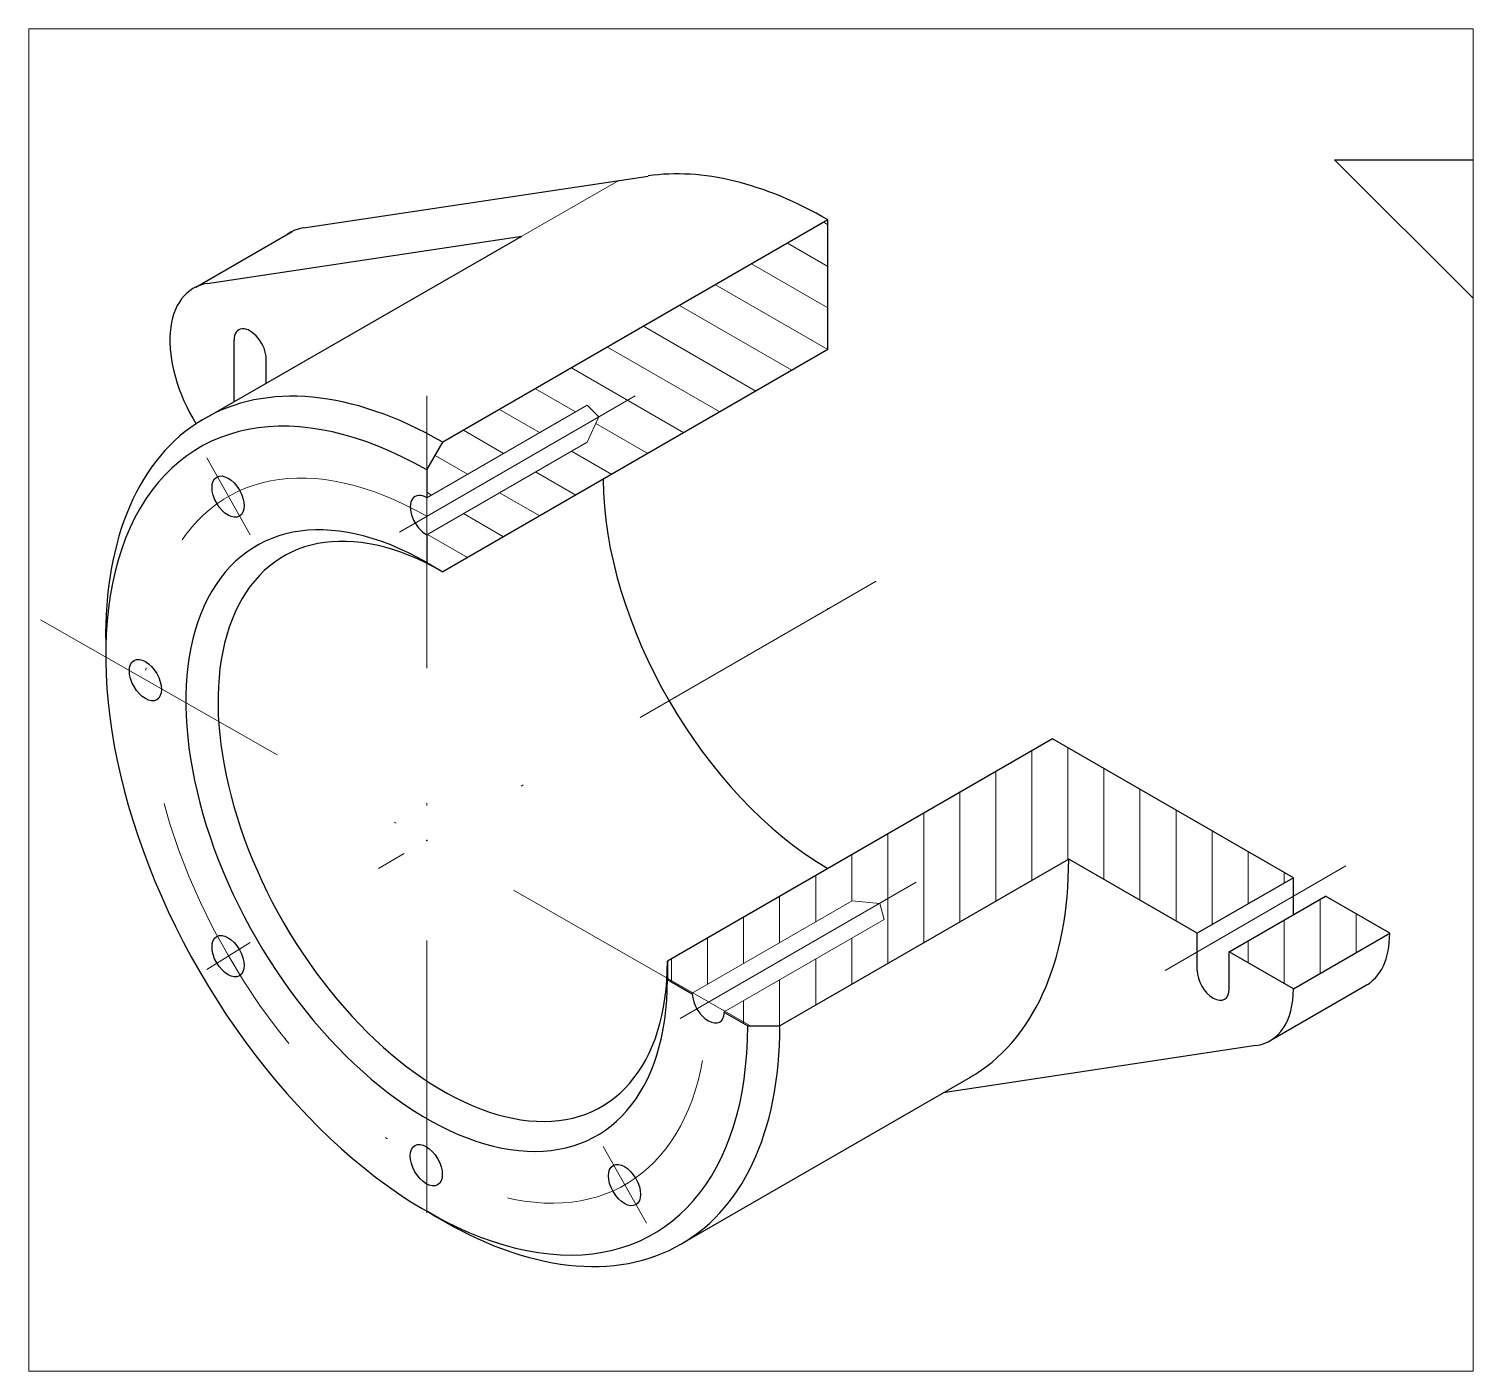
# Paper-space layout 'Layout2' of a CAD drawing. Header units: millimetres. Extents: x -4.7 to 59, y -56.3 to 2.8.
# The model-space entities are those that its viewports show. They can reach past a viewport. Long polylines and large blocks are cut down to what shows.
import ezdxf

# ---------------------------------------------------------------- set-up
doc = ezdxf.new("R2010")
doc.units = ezdxf.units.MM
doc.linetypes.add('DASHDOT', pattern=[24, 12, -5.95, 0.1, -5.95])
doc.layers.get('0').update_dxf_attribs({"color": 178, "lineweight": 25, "true_color": 0x000000})
for name, color, linetype, lineweight, true_color in [('center', 1, 'DASHDOT', 9, 0xff0000), ('hatch', 178, 'Continuous', 5, 0x000000), ('thin', 178, 'Continuous', 13, 0x000000), ('thin2', 178, 'Continuous', 0, 0x000000)]:
    doc.layers.add(name, color=color, linetype=linetype, lineweight=lineweight, true_color=true_color)

msp = doc.modelspace()

# ---------------------------------------------------------------- linework, layer by layer
for p, q in [((64.579, -53.004), (79.758, -50.717)), ((87.678, -52.647), (70.707, -62.445)), ((87.678, -58.363), (87.678, -52.647)), ((59.831, -55.608), (64.074, -53.158)), ((60.336, -55.454), (74.197, -53.365)), ((60.355, -61.322), (74.197, -53.365)), ((61.515, -60.656), (61.515, -57.955)), ((87.678, -58.363), (70.707, -68.161)), ((62.929, -59.843), (62.929, -58.771)), ((70, -63.67), (70.707, -62.445)), ((70, -63.67), (70, -64.915)), ((70, -66.548), (70, -67.748)), ((70, -67.753), (70.707, -68.161)), ((97.577, -75.509), (80.607, -85.307)), ((108.184, -81.633), (97.577, -75.509)), ((98.284, -80.816), (85.556, -88.165)), ((103.941, -84.082), (98.284, -80.816)), ((108.184, -81.633), (103.941, -84.082)), ((108.184, -83.266), (108.184, -81.633)), ((105.355, -84.899), (109.598, -82.449)), ((112.426, -84.082), (109.598, -82.449)), ((103.941, -85.715), (103.941, -84.082)), ((108.184, -86.532), (112.426, -84.082)), ((105.355, -86.532), (105.355, -84.899)), ((108.184, -86.532), (105.355, -84.899)), ((80.607, -85.307), (80.607, -86.124)), ((80.607, -86.124), (81.703, -86.757)), ((107.191, -88.795), (111.433, -86.346)), ((83.116, -87.572), (84.142, -88.165)), ((84.142, -88.165), (85.556, -88.165)), ((106.534, -89.033), (92.759, -91.108)), ((81.372, -97.68), (93.952, -90.42)), ((70.707, -96.738), (70, -96.33))]:
    msp.add_line(p, q)
msp.add_lwpolyline([(110, -50), (125, -50, -0.414214), (130, -55), (130, -70), (110, -50)], format="xyb")
for centre, major_axis, start_param, end_param in [((87.678, -69.794), (10.5, -18.187), 2.356194, 2.918731), ((66.464, -57.546), (2.5, -4.33), 2.918731, 3.184455), ((62.222, -59.996), (2.5, -4.33), 2.918731, 4.760056), ((62.222, -58.363), (0.5, -0.866), 0.785398, 3.926991), ((70.707, -79.592), (10.5, -18.187), 2.356194, 3.943728), ((70, -80), (10, -17.321), 2.356194, 7.068583), ((87.678, -69.794), (7, -12.124), 3.926991, 5.497787), ((70, -80), (7.5, -12.99), 2.356194, 7.068583), ((69.982, -65.701), (0.5, -0.866), 2.331179, 5.522803), ((70.707, -79.592), (7, -12.124), 2.356194, 7.068583), ((83.435, -72.243), (10.5, -18.187), 6.281397, 7.068583), ((108.891, -82.041), (2.5, -4.33), 6.266047, 7.068583), ((104.648, -86.124), (0.5, -0.866), 3.926991, 7.068583), ((82.409, -87.124), (0.5, -0.866), 3.976604, 7.01897), ((104.648, -84.491), (2.5, -4.33), 6.060323, 7.068583), ((70.707, -79.592), (10.5, -18.187), 5.45015, 7.068583)]:
    msp.add_ellipse(centre, major_axis=major_axis, ratio=0.57735, start_param=start_param, end_param=end_param)
for centre in [(61.25, -64.845), (57.608, -72.927), (61.25, -85.093), (69.982, -94.299), (78.715, -95.176)]:
    msp.add_ellipse(centre, major_axis=(0.5, -0.866), ratio=0.57735)
for p in [(87.678, -69.794), (70, -80)]:
    msp.add_point(p)
at = {"layer": 'center'}
for p, q in [((79.192, -60.404), (67.879, -66.936)), ((70, -60.404), (70, -99.596)), ((62.222, -66.528), (60.313, -63.139)), ((89.799, -68.569), (67.879, -81.225)), ((52.993, -70.265), (87.007, -89.735)), ((110.498, -81.113), (102.527, -85.715)), ((91.567, -81.837), (80.253, -88.369)), ((62.222, -84.491), (60.313, -85.675)), ((77.778, -93.472), (79.687, -96.861))]:
    msp.add_line(p, q, dxfattribs=at)
msp.add_ellipse((70, -80), major_axis=(8.75, -15.155), ratio=0.57735, start_param=2.356194, end_param=7.068583, dxfattribs=at)
at = {"layer": 'hatch'}
for p, q in [((87.678, -52.864), (87.49, -52.755)), ((87.678, -54.697), (85.903, -53.672)), ((87.678, -56.53), (84.315, -54.589)), ((87.678, -58.363), (82.728, -55.505)), ((86.09, -59.279), (81.14, -56.422)), ((84.503, -60.196), (79.553, -57.338)), ((82.915, -61.112), (77.965, -58.255)), ((81.328, -62.029), (76.378, -59.171)), ((76.558, -61.108), (74.79, -60.088)), ((74.971, -62.025), (73.203, -61.004)), ((79.74, -62.946), (77.45, -61.624)), ((73.383, -62.942), (71.615, -61.921)), ((78.153, -63.862), (76.385, -62.841)), ((71.796, -63.858), (70.368, -63.034)), ((76.565, -64.779), (74.797, -63.758)), ((70.208, -64.775), (70, -64.654)), ((74.978, -65.695), (73.21, -64.675)), ((73.39, -66.612), (71.622, -65.591)), ((71.803, -67.528), (70.035, -66.508)), ((96.662, -76.038), (96.662, -81.753)), ((98.249, -75.897), (98.249, -80.837)), ((95.074, -76.954), (95.074, -82.67)), ((99.837, -76.814), (99.837, -81.713)), ((93.487, -77.871), (93.487, -83.586)), ((101.424, -77.73), (101.424, -82.629)), ((91.899, -78.787), (91.899, -84.503)), ((103.012, -78.647), (103.012, -83.546)), ((90.312, -79.704), (90.312, -85.419)), ((104.599, -79.564), (104.599, -83.702)), ((88.724, -80.62), (88.724, -82.662)), ((106.187, -80.48), (106.187, -82.786)), ((107.774, -81.397), (107.774, -81.869)), ((87.137, -81.537), (87.137, -83.578)), ((85.549, -82.454), (85.549, -84.495)), ((109.362, -82.586), (109.362, -85.852)), ((110.949, -83.23), (110.949, -84.935)), ((83.962, -83.37), (83.962, -85.411)), ((107.774, -83.502), (107.774, -86.296)), ((82.374, -84.287), (82.374, -86.328)), ((88.724, -84.295), (88.724, -86.336)), ((106.187, -84.419), (106.187, -85.379)), ((80.787, -85.203), (80.787, -86.228)), ((87.137, -85.211), (87.137, -87.252)), ((85.549, -86.128), (85.549, -88.165)), ((83.962, -87.044), (83.962, -88.061))]:
    msp.add_line(p, q, dxfattribs=at)
at = {"layer": 'thin'}
for p, q in [((70, -64.895), (77.071, -60.812)), ((77.585, -61.332), (77.071, -60.812)), ((77.585, -61.332), (77.071, -62.445)), ((70, -66.528), (77.071, -62.445)), ((81.667, -86.736), (88.738, -82.654)), ((89.959, -82.765), (88.738, -82.654)), ((89.959, -82.765), (90.153, -83.47)), ((83.081, -87.553), (90.153, -83.47))]:
    msp.add_line(p, q, dxfattribs=at)
at = {"layer": 'thin2'}
msp.add_line((74.197, -53.365), (78.464, -50.912), dxfattribs=at)

psp = doc.layouts.new('Layout2')

# ---------------------------------------------------------------- viewports
at = {"layer": '0'}
psp.add_viewport(center=(27.151, -26.739), size=(63.624, 59.13801), view_center_point=(84.288, -73.804), view_height=59.13801, dxfattribs=at)

doc.saveas('drawing.dxf')
